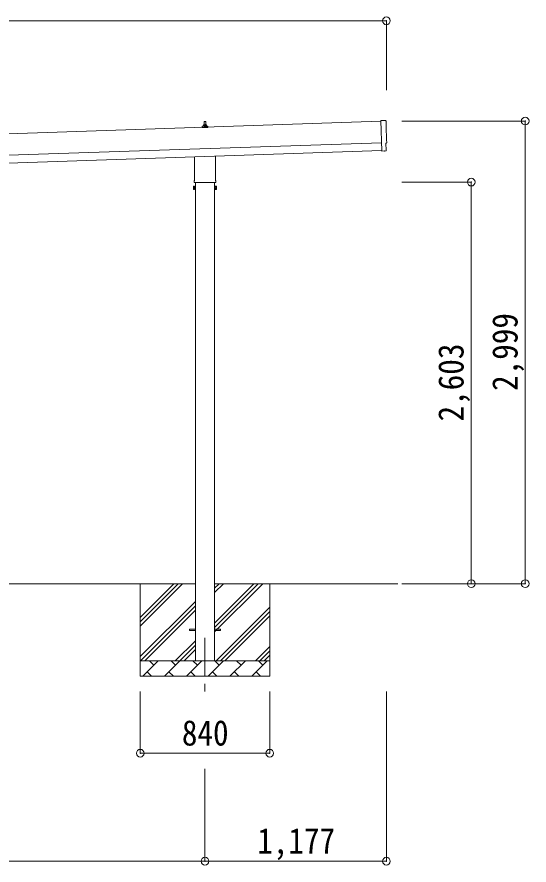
# Model space of a CAD drawing. Units: millimetres at full size, sheet at 1:50. Extents: x -14053 to 14053, y -9700 to 9700.
# Drawn here: x 4701 to 8023, y -6165 to -667 of the extents above; entities that cross this region are included whole.
import ezdxf
from ezdxf.enums import TextEntityAlignment as Align

# ---------------------------------------------------------------- set-up
doc = ezdxf.new("R2010")
doc.units = ezdxf.units.MM
doc.header["$LTSCALE"] = 50
doc.header["$PDMODE"] = 32
doc.header["$PDSIZE"] = 50
doc.linetypes.add('CHAIN1', pattern=[8, 5, -1, 1, -1])
for name, color, linetype, lineweight in [('0-1_Defpoints', 7, 'CHAIN1', 9), ('0-2_TEXT1', 4, 'Continuous', 9), ('0-3_SHAPE', 7, 'Continuous', 9), ('0-8_TABLE1', 6, 'Continuous', 9)]:
    doc.layers.add(name, color=color, linetype=linetype, lineweight=lineweight)
doc.styles.add('ＭＳ ゴシック', font='')
doc.styles.get('ＭＳ ゴシック').set_extended_font_data('MS Gothic')

msp = doc.modelspace()

# ---------------------------------------------------------------- linework, layer by layer
at = {"layer": '0-1_Defpoints'}
msp.add_line((5920.99, -4691.27), (5920.99, -5040.27), dxfattribs=at)
at = {"layer": '0-2_TEXT1'}
for p, q in [((7060.91, -1343.24), (1679.13, -1522.63)), ((5903.51, -1375.49), (5910.23, -1373.87)), ((5910.61, -1373.68), (5931.38, -1373.68)), ((5910.99, -1372.89), (5910.99, -1368.68)), ((5911.99, -1368.68), (5929.99, -1368.68)), ((5914.99, -1368.68), (5915.72, -1345.16)), ((5916.72, -1344.18), (5925.27, -1344.18)), ((5926.27, -1345.16), (5926.99, -1368.68)), ((5930.99, -1372.89), (5930.99, -1368.68)), ((5938.48, -1375.49), (5931.76, -1373.87)), ((7090.91, -1338.73), (7060.74, -1338.16)), ((7060.74, -1338.16), (7067.37, -1536.9)), ((5902.74, -1384.18), (5902.74, -1376.47)), ((5939.24, -1384.18), (5902.74, -1384.18)), ((5903.13, -1375.68), (5938.86, -1375.68)), ((5939.24, -1384.18), (5939.24, -1376.47)), ((1683.79, -1662.56), (7065.58, -1483.16)), ((1685.46, -1712.53), (7067.24, -1533.14)), ((7085.55, -1535.39), (7067.37, -1536.9)), ((7086.24, -1536), (7085.55, -1535.39)), ((7086.99, -1536.25), (7093.89, -1535.66)), ((7095.06, -1485.57), (7095.57, -1485.55)), ((7096.63, -1532.57), (7095.06, -1485.57)), ((5852.69, -1728.17), (5852.69, -1573.62)), ((5989.29, -1569.07), (5989.29, -1728.17)), ((5850.99, -1736.94), (5850.99, -1731.44)), ((5988.93, -1740.44), (5853.06, -1740.44)), ((5858.49, -1740.44), (5858.49, -4841.27)), ((5983.49, -4841.27), (5983.49, -1740.44)), ((5990.99, -1731.44), (5990.99, -1736.94)), ((5846.99, -1766.44), (5847.75, -1765.13)), ((5846.99, -1766.44), (5846.99, -1783.44)), ((5846.99, -1783.44), (5847.75, -1784.76)), ((5853.99, -1765.13), (5847.75, -1765.13)), ((5853.99, -1770.03), (5847.75, -1770.03)), ((5853.99, -1779.85), (5847.75, -1779.85)), ((5853.99, -1784.76), (5847.75, -1784.76)), ((5853.99, -1784.76), (5853.99, -1765.13)), ((5853.99, -1765.74), (5856.49, -1765.74)), ((5856.49, -1784.14), (5853.99, -1784.14)), ((5856.49, -1764.44), (5858.49, -1764.44)), ((5856.49, -1785.44), (5856.49, -1764.44)), ((5858.49, -1785.44), (5856.49, -1785.44)), ((5858.49, -1764.44), (5858.49, -1785.44)), ((5985.49, -1764.44), (5983.49, -1764.44)), ((5983.49, -1785.44), (5985.49, -1785.44)), ((5985.49, -1785.44), (5985.49, -1764.44)), ((5987.99, -1765.74), (5985.49, -1765.74)), ((5985.49, -1784.14), (5987.99, -1784.14)), ((5987.99, -1765.13), (5994.24, -1765.13)), ((5987.99, -1784.76), (5987.99, -1765.13)), ((5987.99, -1770.03), (5994.24, -1770.03)), ((5987.99, -1779.85), (5994.24, -1779.85)), ((5987.99, -1784.76), (5994.24, -1784.76)), ((5994.99, -1766.44), (5994.24, -1765.13)), ((5994.99, -1783.44), (5994.24, -1784.76)), ((5994.99, -1766.44), (5994.99, -1783.44)), ((5820.99, -4645.77), (5820.99, -4636.77)), ((5820.99, -4636.77), (5858.49, -4636.77)), ((5820.99, -4645.77), (5858.49, -4645.77)), ((5983.49, -4636.77), (6020.99, -4636.77)), ((5983.49, -4645.77), (6020.99, -4645.77)), ((6020.99, -4645.77), (6020.99, -4636.77))]:
    msp.add_line(p, q, dxfattribs=at)
for centre, radius, start, end in [((5909.99, -1372.89), 1, 283.62699, 0), ((5915.08, -1369.31), 4.13, 90, 171.17633), ((5911.99, -1369.68), 1, 90, 180), ((5916.72, -1345.18), 1, 90, 178.60509), ((5924.33, -1368.68), 4.83, 133.60282, 180), ((5917.66, -1368.68), 4.83, 0, 46.39718), ((5925.27, -1345.18), 1, 1.39491, 90), ((5926.91, -1369.31), 4.13, 8.82367, 90), ((5929.99, -1369.68), 1, 0, 90), ((5931.99, -1372.89), 1, 180, 256.37301), ((7090.83, -1343.23), 4.5, 1.09537, 88.91326), ((5903.74, -1376.47), 1, 103.62699, 180), ((5938.24, -1376.47), 1, 0, 76.37301), ((7095.42, -1481.05), 4.5, 271.90915, 2.73345), ((7086.9, -1535.25), 1, 228.4071, 274.90505), ((5854.99, -1731.44), 4, 125.09963, 180), ((5854.99, -1736.94), 4, 180, 194.47751), ((5854.99, -1736.94), 4, 194.47751, 241.04498), ((5986.99, -1736.94), 4, 298.95502, 345.52249), ((5986.99, -1731.44), 4, 0, 54.90037), ((5986.99, -1736.94), 4, 345.52249, 0), ((5851.34, -1767.58), 4.34, 145.61575, 214.38425), ((5851.34, -1782.3), 4.34, 145.61575, 214.38425), ((5863.24, -1774.94), 16.24, 162.41205, 197.58795), ((5978.75, -1774.94), 16.24, 342.41205, 17.58795), ((5990.65, -1767.58), 4.34, 325.61575, 34.38425), ((5990.65, -1782.3), 4.34, 325.61575, 34.38425)]:
    msp.add_arc(centre, radius, start, end, dxfattribs=at)
for centre, major_axis, ratio, start_param, end_param in [((11857.86, -1253.37), (-4760.73, -158.69), 0.99863, 6.2686928, 6.2976566), ((7093.63, -1532.66), (2.25, -2), 0.9974, 5.5252311, 7.0411395)]:
    msp.add_ellipse(centre, major_axis=major_axis, ratio=ratio, start_param=start_param, end_param=end_param, dxfattribs=at)
at = {"layer": '0-3_SHAPE'}
for p, q in [((5858.49, -4341.27), (2883.49, -4341.27)), ((5500.99, -4341.27), (5500.99, -4941.27)), ((5500.99, -4559.76), (5719.48, -4341.27)), ((5500.99, -4588.04), (5747.76, -4341.27)), ((5500.99, -4616.33), (5776.04, -4341.27)), ((7171.87, -4341.27), (5983.49, -4341.27)), ((5983.49, -4370.1), (6012.32, -4341.27)), ((5983.49, -4398.38), (6040.6, -4341.27)), ((5983.49, -4652.94), (6295.16, -4341.27)), ((5983.49, -4596.37), (6238.59, -4341.27)), ((5983.49, -4624.66), (6266.88, -4341.27)), ((6340.99, -4341.27), (6340.99, -4941.27)), ((5500.99, -4814.31), (5858.49, -4456.81)), ((5500.99, -4842.6), (5858.49, -4485.1)), ((5993.15, -4841.27), (6340.99, -4493.43)), ((5530.6, -4841.27), (5858.49, -4513.38)), ((6021.44, -4841.27), (6340.99, -4521.72)), ((6049.72, -4841.27), (6340.99, -4550)), ((5728.59, -4841.27), (5858.49, -4711.37)), ((5756.88, -4841.27), (5858.49, -4739.66)), ((5785.16, -4841.27), (5858.49, -4767.94)), ((6247.71, -4841.27), (6340.99, -4747.99)), ((6275.99, -4841.27), (6340.99, -4776.27)), ((6304.28, -4841.27), (6340.99, -4804.56)), ((5500.99, -4841.27), (6340.99, -4841.27)), ((5517.44, -4941.27), (5617.44, -4841.27)), ((5588.89, -4869.83), (5560.33, -4841.27)), ((5658.86, -4941.27), (5758.86, -4841.27)), ((5730.31, -4869.83), (5701.76, -4841.27)), ((5800.28, -4941.27), (5900.28, -4841.27)), ((5871.73, -4869.83), (5843.18, -4841.27)), ((5941.71, -4941.27), (6041.71, -4841.27)), ((6013.15, -4869.83), (5984.6, -4841.27)), ((6083.13, -4941.27), (6183.13, -4841.27)), ((6154.57, -4869.83), (6126.02, -4841.27)), ((6224.55, -4941.27), (6324.55, -4841.27)), ((6295.99, -4869.83), (6267.44, -4841.27)), ((6340.99, -4941.27), (5500.99, -4941.27)), ((5545.99, -4912.72), (5574.55, -4941.27)), ((5687.42, -4912.72), (5715.97, -4941.27)), ((5828.84, -4912.72), (5857.39, -4941.27)), ((5970.26, -4912.72), (5998.81, -4941.27)), ((6111.68, -4912.72), (6140.23, -4941.27)), ((6253.1, -4912.72), (6281.65, -4941.27))]:
    msp.add_line(p, q, dxfattribs=at)
at = {"layer": '0-8_TABLE1'}
for p, q in [((1648.35, -692.16), (7098.02, -692.16)), ((7098.02, -692.16), (7098.02, -1142.16)), ((7998.02, -1342.16), (7197.02, -1342.16)), ((7998.02, -4341.27), (7998.02, -1342.16)), ((7648.02, -1737.94), (7198.02, -1737.94)), ((7648.02, -1737.94), (7648.02, -4341.27)), ((7998.02, -4341.27), (7197.02, -4341.27)), ((5500.99, -5440.27), (5500.99, -5040.27)), ((6340.99, -5440.27), (6340.99, -5040.27)), ((7098.02, -6140.27), (7098.02, -5040.27)), ((5500.99, -5440.27), (6340.99, -5440.27)), ((5920.99, -6140.27), (5920.99, -5542.27)), ((2820.99, -6140.27), (5920.99, -6140.27)), ((5920.99, -6140.27), (7098.02, -6140.27))]:
    msp.add_line(p, q, dxfattribs=at)
for p in [(7098.02, -692.16), (7998.02, -1342.16), (7648.02, -1737.94), (7648.02, -4341.27), (7998.02, -4341.27), (5500.99, -5440.27), (6340.99, -5440.27), (5920.99, -6140.27), (7098.02, -6140.27)]:
    msp.add_point(p, dxfattribs=at)

# ---------------------------------------------------------------- texts
at = {"layer": '0-8_TABLE1', "color": 7, "style": 'ＭＳ ゴシック', "width": 0.9}
for s, p in [('2,999', (7998.02, -3091.72)), ('2,603', (7648.02, -3289.61))]:
    msp.add_text(s, height=165, rotation=90, dxfattribs=at).set_placement(p, align=Align.BOTTOM_LEFT)
for s, p in [('840', (5770.99, -5440.27)), ('1,177', (6259.51, -6140.27))]:
    msp.add_text(s, height=165, dxfattribs=at).set_placement(p, align=Align.BOTTOM_LEFT)

doc.saveas('drawing.dxf')
